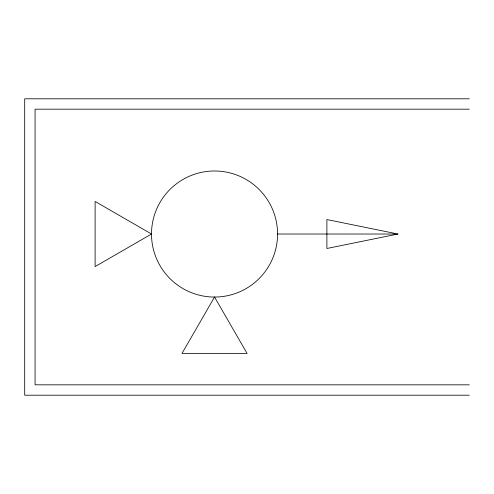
<?xml version="1.0" encoding="UTF-8"?>
<svg xmlns="http://www.w3.org/2000/svg" width="494" height="494" viewBox="0 0 494 494"><rect width="100%" height="100%" fill="white"/><g stroke="black" fill="none" stroke-linecap="round" stroke-linejoin="round"><path stroke-width="0.74" d="M397.929 234.02L326.892 248.494L326.892 219.546L397.929 234.02L277.566 234.02A63.028 63.028 0 0 1 183.021 288.607A63.028 63.028 0 0 1 183.021 179.433A63.028 63.028 0 0 1 277.566 234.02M469.3 98.8L24.7 98.8L24.7 395.2L469.3 395.2M469.3 109.174L35.074 109.174L35.074 384.826L469.3 384.826M214.538 297.048L181.971 353.451L247.099 353.451L214.538 297.048M151.504 234.02L95.107 266.581L95.107 201.453L151.504 234.02"/></g></svg>
